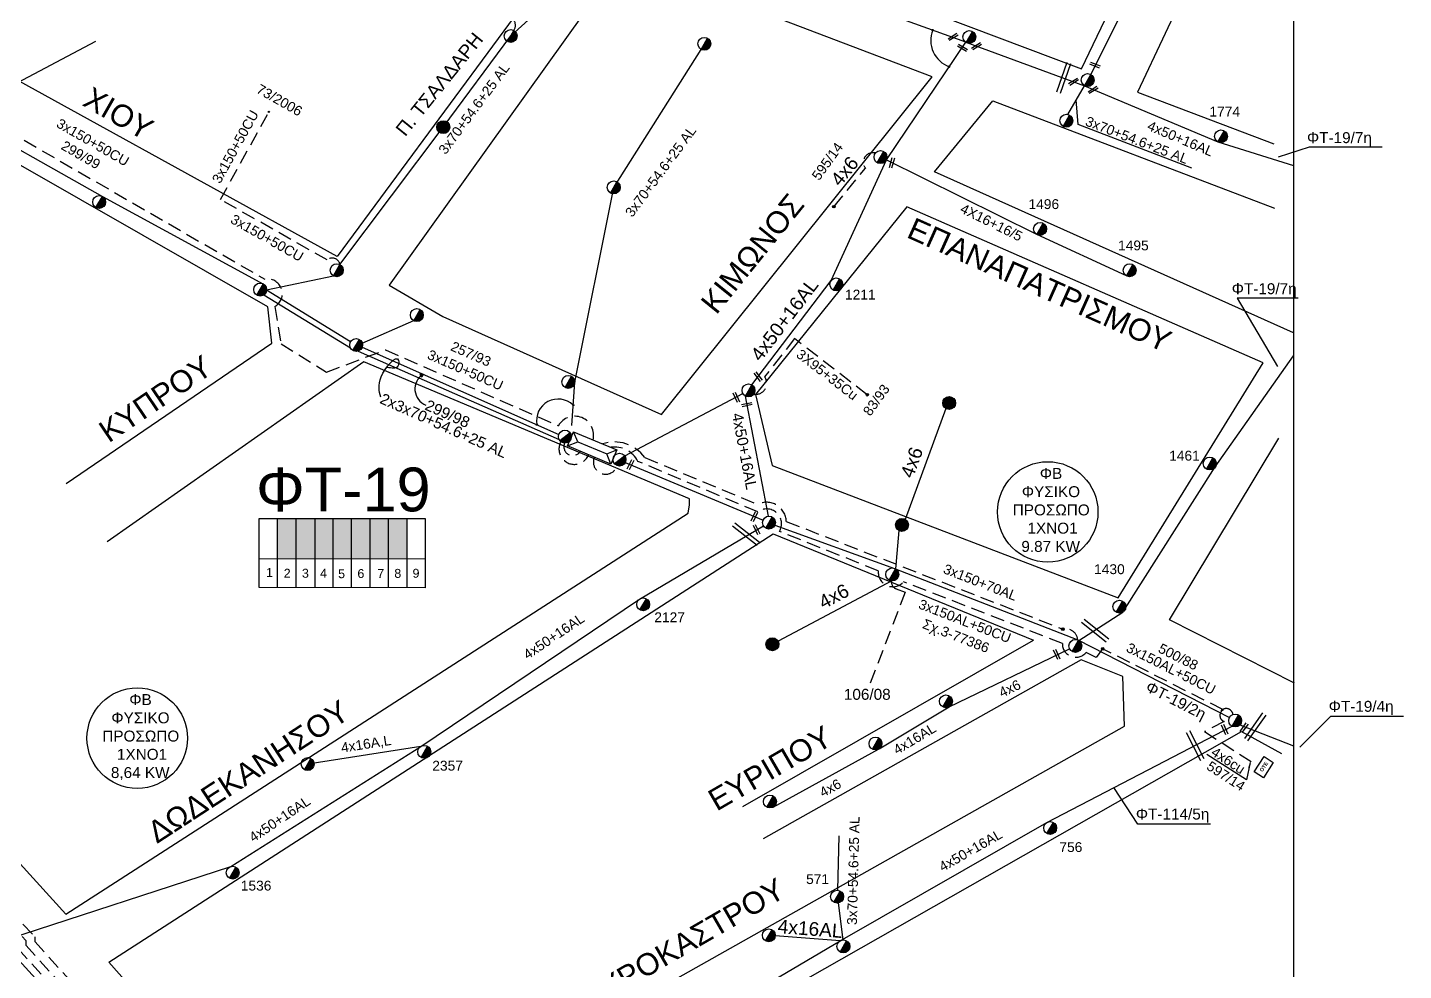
# Model space of a CAD drawing. Header units: millimetres. Extents: x 1421 to 7149, y 883 to 1925.
# Drawn here: x 6757.9 to 7009.2, y 985.3 to 1157.7 of the extents above; entities that cross this region are included whole.
import ezdxf
from ezdxf.enums import TextEntityAlignment as Align

# ---------------------------------------------------------------- set-up
doc = ezdxf.new("R2010")
doc.units = ezdxf.units.MM
doc.linetypes.add('DASHED', pattern=[19.05, 12.7, -6.35])
for name, color, linetype in [('3x48+35+16_5', 7, 'Continuous'), ('4X16+16_5', 7, 'Continuous'), ('4x6', 7, 'SYN_LINE'), ('Pillar', 7, 'Continuous'), ('Pillar OTE', 7, 'Continuous'), ('Άγνωστα', 7, 'Continuous'), ('Γυμνά εναέρια ΧΤ (3Φ)   4x16AL', 7, 'Continuous'), ('Γυμνά εναέρια ΧΤ (3Φ) 4x50AL', 7, 'Continuous'), ('Γυμνά εναέρια ΧΤ και ΦΟΠ (3Φ)   4x50+16AL', 7, 'Continuous'), ('Εναέρια παροχή ΧΤ 4x16', 7, 'SYN_LINE'), ('Εναέρια παροχή ΧΤ 4x25', 7, 'SYN_LINE'), ('Επιγραφές - Σχήματα', 7, 'Continuous'), ('Καλώδια ΧΤ   3x150+50CU', 7, 'DASHED'), ('Καλώδια ΧΤ   3x150+70AL', 7, 'DASHED'), ('Καλώδια ΧΤ   3x150AL+50CU', 7, 'DASHED'), ('Μηχανική τομή', 7, 'Continuous'), ('Στύλος Ξύλινος', 7, 'Continuous'), ('Στύλος Ξύλινος @ 1', 7, 'Continuous'), ('Στύλος ΦΜ', 7, 'Continuous'), ('Στύλος ΦΜ @ 1', 7, 'Continuous'), ('Συνδέσεις', 7, 'Continuous'), ('Συνεστραμμένα ΧΤ   3x70+54.6+25 AL', 7, 'SYN_LINE'), ('Τομή', 7, 'Continuous'), ('Υποσταθμός εναέριος 2 στύλων', 7, 'Continuous'), ('Υποσταθμός πόλεως', 7, 'Continuous'), ('Υπόβαθρο ΔΕΗ', 7, 'Continuous'), ('Υπόγεια καλώδια Παροχών ΧΤ   4x50AL', 7, 'DASHED'), ('Υπόγεια καλώδια Παροχών ΧΤ   4x6', 7, 'DASHED')]:
    doc.layers.add(name, color=color, linetype=linetype)
doc.styles.add('arial', font='ARIAL.TTF')
doc.styles.get("Standard").update_dxf_attribs({"font": 'ARIAL.TTF'})
doc.linetypes.add('SYN_LINE', pattern='A,0.5,-0.0001,["/\\/\\/\\/",Standard,S=0.1,R=0,X=0,Y=-0.05],-0.25', length=0.7501)
doc.dimstyles.new('ISO-25', dxfattribs={"dimtxt": 2.5, "dimasz": 2.5, "dimexe": 1.25, "dimexo": 0.625, "dimtad": 1, "dimtxsty": 'Standard', "dimcen": 2.5, "dimadec": 0, "dimazin": 0, "dimtfac": 1, "dimtmove": 0, "dimatfit": 3, "dimfxl": 1, "dimarcsym": 0})

# ---------------------------------------------------------------- blocks, each defined once
blk = doc.blocks.new('ΥΠΑΡΧΩΝ ΞΥΛΙΝΟΣ ΣΤΥΛΟΣ')
at = {"layer": 'Στύλος Ξύλινος'}
h = blk.add_hatch(color=256, dxfattribs=at)
h.paths.add_polyline_path([(-2.62, 0, 0.270008), (-1.29, -2.28), (1.3, 2.27, 0.576266)])
h.paths.add_polyline_path([(-1.29, -2.28, 0.574793), (2.62, 0, 0.268822), (1.3, 2.27)])
blk.add_line((-1.29, -2.28), (1.3, 2.27), dxfattribs=at)
blk.add_circle((0, 0), 2.62, dxfattribs=at)
at = {"layer": 'Στύλος Ξύλινος', "flags": 4}
for tag, p in [('ΑΡΙΘΜΟΣ', (-4.91, 8.6)), ('ΤΥΠΟΣ', (-4.85, 3.39))]:
    blk.add_attdef(tag, p, '', height=4, dxfattribs=at)
blk = doc.blocks.new('ΥΠΑΡΧΩΝ ΤΣΙΜΕΝΤΕΝΙΟΣ ΣΤΥΛΟΣ')
at = {"layer": 'Στύλος ΦΜ'}
blk.add_hatch(color=256, dxfattribs=at).paths.add_polyline_path([(-1.29, -2.28, 0.574793), (2.62, 0, 0.268822), (1.3, 2.27)])
blk.add_line((-1.29, -2.28), (1.3, 2.27), dxfattribs=at)
blk.add_circle((0, 0), 2.62, dxfattribs=at)
at = {"layer": 'Στύλος ΦΜ', "flags": 4}
for tag, p in [('ΑΡΙΘΜΟΣ', (-4.68, 8.05)), ('ΤΥΠΟΣ', (-4.91, 3.03))]:
    blk.add_attdef(tag, p, '', height=4, dxfattribs=at)
blk = doc.blocks.new('ΥΠΟΣΤΑΘΜΟΣ ΕΝΑΕΡΙΟΣ ΕΠΙ 2 ΣΤΥΛΩΝ')
at = {"layer": 'Υποσταθμός εναέριος 2 στύλων', "linetype": 'Continuous'}
for points in [[(-11.97, -2.11, 0.574793), (-8.45, -0.07, 0.268822), (-9.64, 1.98)], [(9.68, -2.15, 0.574793), (13.19, -0.1, 0.268822), (12.01, 1.95)]]:
    blk.add_hatch(color=256, dxfattribs=at).paths.add_polyline_path(points)
for p, q in [((-11.97, -2.11), (-9.64, 1.98)), ((9.68, -2.15), (12.01, 1.95))]:
    blk.add_line(p, q, dxfattribs=at)
for centre in [(-10.81, -0.07), (10.84, -0.1)]:
    blk.add_circle(centre, 2.36, dxfattribs=at)
at = {"layer": 'Υποσταθμός πόλεως', "linetype": 'Continuous', "ltscale": 40}
blk.add_lwpolyline([(-8.57, 2.82), (8.57, 2.82), (8.57, -2.82), (-8.57, -2.82)], close=True, dxfattribs=at)
for points in [[(-5.75, 0), (-8.57, 2.82)], [(-8.57, -2.82), (-5.75, 0)], [(-5.75, 0), (5.75, 0)], [(5.75, 0), (8.57, 2.82)], [(8.57, -2.82), (5.75, 0)]]:
    blk.add_lwpolyline(points, dxfattribs=at)
at = {"layer": 'Υποσταθμός εναέριος 2 στύλων', "ltscale": 40, "flags": 1}
for tag, p in [('ΜΕΤΑΣΧΗΜΑΤΙΣΜΟΣ', (14.09, 2.51)), ('ΙΣΧΥΣ', (14.07, -0.28)), ('ΑΡΙΘΜΟΣ', (14.19, -3))]:
    blk.add_attdef(tag, p, '', height=1.8, dxfattribs=at)
blk = doc.blocks.new('_ΣΥΝΔΕΣΗ')
at = {"layer": 'Συνδέσεις', "linetype": 'SYN_LINE', "ltscale": 40}
blk.add_hatch(color=256, dxfattribs=at).paths.add_polyline_path([(0.5, -0.01, 1), (-0.5, -0.01, 1)])
at = {"layer": 'Συνδέσεις'}
blk.add_circle((0, -0.01), 0.5, dxfattribs=at)
blk = doc.blocks.new('ΜΗΧΑΝΙΚΗ ΤΟΜΗ')
at = {"layer": 'Μηχανική τομή', "ltscale": 40}
for p, q in [((-3.7, 1.2), (3.9, 1.2)), ((3.9, -0.4), (-3.7, -0.4))]:
    blk.add_line(p, q, dxfattribs=at)
blk = doc.blocks.new('ΤΟΜΗ')
at = {"layer": 'Τομή', "ltscale": 40}
for p, q in [((10.9, 0.2), (-12.1, 0.2)), ((10.9, -2.6), (-12.1, -2.6))]:
    blk.add_line(p, q, dxfattribs=at)
blk = doc.blocks.new('PILLAR ΟΤΕ')
at = {"layer": 'Pillar OTE', "ltscale": 40}
blk.add_lwpolyline([(-3.31, 2.02), (3.39, 2.02), (3.39, -1.99), (-3.31, -1.99)], close=True, dxfattribs=at)
at = {"layer": 'Pillar OTE', "insert": (-1.81, 0.71), "char_height": 1.3575, "width": 109.961, "attachment_point": 1}
blk.add_mtext('{\\fArial|b1|i0|c161|p34;OTE}', dxfattribs=at)

msp = doc.modelspace()

# ---------------------------------------------------------------- hatches: boundary and pattern name
at = {"layer": 'Pillar', "linetype": 'DASHED', "lineweight": -3, "ltscale": 0.2}
h = msp.add_hatch(color=62, dxfattribs=at)
h.dxf.hatch_style = 1
h.paths.add_polyline_path([(6803.52, 1060.6), (6806.91, 1060.6), (6806.92, 1067.98), (6803.52, 1067.98)])
h = msp.add_hatch(color=151, dxfattribs=at)
h.dxf.hatch_style = 1
h.paths.add_polyline_path([(6807, 1060.61), (6810.38, 1060.6), (6810.38, 1067.98), (6807, 1067.98)])
h = msp.add_hatch(color=6, dxfattribs=at)
h.dxf.hatch_style = 1
h.paths.add_polyline_path([(6810.4, 1060.53), (6813.7, 1060.52), (6813.7, 1067.89), (6810.4, 1067.89)])
h = msp.add_hatch(color=1, dxfattribs=at)
h.dxf.hatch_style = 1
h.paths.add_polyline_path([(6817.09, 1067.96), (6813.7, 1067.96), (6813.7, 1060.59), (6817.09, 1060.58)])
h = msp.add_hatch(color=27, dxfattribs=at)
h.dxf.hatch_style = 1
h.paths.add_polyline_path([(6820.6, 1067.92), (6817.16, 1067.92), (6817.16, 1060.55), (6820.6, 1060.55)])
h = msp.add_hatch(color=30, dxfattribs=at)
h.dxf.hatch_style = 1
h.paths.add_polyline_path([(6823.88, 1067.95), (6820.49, 1067.95), (6820.49, 1060.58), (6823.88, 1060.57)])
at = {"layer": 'Pillar', "lineweight": -3, "ltscale": 0.1}
msp.add_hatch(color=133, dxfattribs=at).paths.add_polyline_path([(6827.21, 1067.97), (6823.82, 1067.97), (6823.82, 1060.6), (6827.21, 1060.59)])
at = {"layer": 'Pillar OTE', "ltscale": 40}
h = msp.add_hatch(color=256, dxfattribs=at)
h.dxf.hatch_style = 1
h.paths.add_polyline_path([(6976.01, 1033.17), (6975.98, 1032.75), (6976.32, 1033)])
at = {"layer": 'Άγνωστα', "lineweight": -3, "ltscale": 0.1}
h = msp.add_hatch(color=256, dxfattribs=at)
h.paths.add_polyline_path([(6830.14, 1094.34, 0.043531), (6829.69, 1094), (6829.91, 1093.76)])
h.paths.add_polyline_path([(6830.14, 1094.34), (6829.52, 1094.27), (6829.69, 1094, -0.043531)])

# ---------------------------------------------------------------- linework, layer by layer
at = {"lineweight": -3, "ltscale": 0.1}
msp.add_lwpolyline([(5038.25, 1899.55), (6989.1, 1899.55), (6989.1, 911.99), (5038.25, 911.99)], close=True, dxfattribs=at)
at = {"layer": '3x48+35+16_5', "color": 85, "lineweight": -3, "ltscale": 0.2}
msp.add_lwpolyline([(6754.53, 989.21), (6779.04, 962.13)], dxfattribs=at)
at = {"layer": '4X16+16_5', "color": 27, "lineweight": -3, "ltscale": 0.1}
msp.add_lwpolyline([(6958.61, 1112.31), (6942.25, 1119.86), (6914.74, 1133.48)], dxfattribs=at)
at = {"layer": '4x6', "color": 62, "linetype": 'Continuous', "lineweight": -3, "ltscale": 0.2}
msp.add_line((6926.25, 1033.54), (6948.22, 1044.16), dxfattribs=at)
at = {"layer": '4x6', "color": 62, "lineweight": -3, "ltscale": 20}
for points in [[(6925.64, 1088.04), (6918.2, 1067.8)], [(6915.74, 1056.55), (6894.98, 1045.52)], [(6894.06, 1015.2), (6913.35, 1025.8)]]:
    msp.add_lwpolyline(points, dxfattribs=at)
at = {"layer": '4x6', "color": 62, "lineweight": -3, "ltscale": 8}
msp.add_lwpolyline([(6917.03, 1065.76), (6916.42, 1058.75)], dxfattribs=at)
at = {"layer": 'Pillar', "lineweight": -3, "ltscale": 40}
for points in [[(6800.19, 1055.34), (6800.19, 1067.98), (6830.53, 1067.97), (6830.53, 1055.31), (6800.19, 1055.34)], [(6803.52, 1055.33), (6803.52, 1067.98)], [(6806.96, 1055.33), (6806.96, 1067.98)], [(6810.4, 1055.33), (6810.4, 1067.98)], [(6813.7, 1055.32), (6813.7, 1067.98)], [(6817.08, 1055.32), (6817.09, 1067.98)], [(6820.48, 1055.32), (6820.48, 1067.97)], [(6823.82, 1055.31), (6823.82, 1067.97)], [(6827.21, 1055.31), (6827.21, 1067.97)], [(6800.19, 1060.62), (6830.53, 1060.59)]]:
    msp.add_lwpolyline(points, dxfattribs=at)
at = {"layer": 'Pillar OTE', "ltscale": 40}
msp.add_lwpolyline([(6976.32, 1033), (6975.98, 1032.75), (6976.01, 1033.17), (6976.32, 1033)], dxfattribs=at)
at = {"layer": 'Άγνωστα', "lineweight": -3, "ltscale": 0.1}
for p, q in [((6949.8, 1139.96), (6949.44, 1144.46)), ((6970.55, 1131.95), (6949.8, 1139.96)), ((6992.01, 1135.8), (6986.33, 1134)), ((7005.34, 1135.8), (6992.01, 1135.8)), ((6989.99, 1108.22), (6978.84, 1108.22)), ((6978.84, 1108.22), (6986.17, 1095.72)), ((6995.88, 1031.79), (6990.25, 1026.15)), ((7009.21, 1031.79), (6995.88, 1031.79)), ((6960.66, 1012.1), (6956.31, 1018.78)), ((6973.99, 1012.1), (6960.66, 1012.1))]:
    msp.add_line(p, q, dxfattribs=at)
at = {"layer": 'Άγνωστα', "color": 30, "linetype": 'Continuous', "lineweight": -3, "ltscale": 0.2}
msp.add_lwpolyline([(6949.92, 1045.66), (6957.96, 1050.86), (6974.83, 1077.37), (6989.1, 1097.68)], dxfattribs=at)
at = {"layer": 'Άγνωστα', "lineweight": -3, "ltscale": 0.1}
for points in [[(6830.14, 1094.34), (6829.52, 1094.27), (6829.69, 1094)], [(6830.14, 1094.34), (6829.91, 1093.76), (6829.69, 1094)]]:
    msp.add_lwpolyline(points, dxfattribs=at)
at = {"layer": 'Άγνωστα', "linetype": 'Continuous', "ltscale": 0.2}
msp.add_lwpolyline([(6980.54, 1020.21), (6973.3, 1024.82)], dxfattribs=at)
at = {"layer": 'Άγνωστα', "lineweight": -3, "ltscale": 0.1}
for centre in [(6944.23, 1069.15), (6777.93, 1027.81)]:
    msp.add_circle(centre, 9.18, dxfattribs=at)
msp.add_arc((6831.86, 1091.63), 3.22, 122.4136, 247.9568, dxfattribs=at)
msp.add_spline([(6822.4, 1090.15), (6822.47, 1093.82), (6825.65, 1096.85), (6825.55, 1095.81), (6823.54, 1095.57)], degree=3, dxfattribs=at)
at = {"layer": 'Γυμνά εναέρια ΧΤ (3Φ)   4x16AL', "color": 62, "lineweight": -3, "ltscale": 0.2}
msp.add_line((6913.42, 1025.84), (6926.25, 1033.54), dxfattribs=at)
at = {"layer": 'Γυμνά εναέρια ΧΤ (3Φ)   4x16AL', "color": 151, "lineweight": -3, "ltscale": 0.2}
msp.add_lwpolyline([(6906.31, 990.76), (6894.47, 991.69)], dxfattribs=at)
at = {"layer": 'Γυμνά εναέρια ΧΤ (3Φ) 4x50AL', "color": 133, "lineweight": -3, "ltscale": 0.2}
msp.add_lwpolyline([(6718.29, 1157.53), (6743.72, 1142.5), (6771.56, 1126.81), (6800.96, 1110.81)], dxfattribs=at)
at = {"layer": 'Γυμνά εναέρια ΧΤ και ΦΟΠ (3Φ)   4x50+16AL', "color": 27, "lineweight": -3, "ltscale": 0.2}
for points in [[(6929.25, 1154.99), (6906.75, 1163.2), (6888.58, 1171.65)], [(6890.17, 1092.38), (6904.67, 1111.45), (6914.76, 1133.51), (6929.25, 1154.99)], [(6929.25, 1154.99), (6950.94, 1147.05)], [(6866.96, 1079.43), (6888.54, 1090.8)], [(6893.2, 1068.38), (6889, 1090.33)]]:
    msp.add_lwpolyline(points, dxfattribs=at)
at = {"layer": 'Γυμνά εναέρια ΧΤ και ΦΟΠ (3Φ)   4x50+16AL', "color": 30, "lineweight": -3, "ltscale": 0.2}
msp.add_lwpolyline([(6950.94, 1147.05), (6975.29, 1136.77), (6989.1, 1132.47)], dxfattribs=at)
at = {"layer": 'Γυμνά εναέρια ΧΤ και ΦΟΠ (3Φ)   4x50+16AL', "color": 62, "lineweight": -3, "ltscale": 0.2}
for points in [[(6867.07, 1078.18), (6892.23, 1067.66)], [(6894.41, 1066.76), (6916.23, 1058.83), (6949.71, 1045.77), (6977.42, 1031.57)]]:
    msp.add_lwpolyline(points, dxfattribs=at)
at = {"layer": 'Γυμνά εναέρια ΧΤ και ΦΟΠ (3Φ)   4x50+16AL', "color": 6, "lineweight": -3, "ltscale": 0.2}
msp.add_lwpolyline([(6754.31, 991.09), (6795, 1004.34), (6829.72, 1026.31), (6869.67, 1053.24), (6892.31, 1066.61)], dxfattribs=at)
at = {"layer": 'Γυμνά εναέρια ΧΤ και ΦΟΠ (3Φ)   4x50+16AL', "color": 151, "lineweight": -3, "ltscale": 0.2}
msp.add_lwpolyline([(6763.76, 909.05), (6780.07, 918.73), (6805.79, 931.88), (6859.68, 963.77), (6889.06, 980.57), (6906.31, 990.76), (6944.08, 1012.42), (6977.89, 1030.01)], dxfattribs=at)
at = {"layer": 'Γυμνά εναέρια ΧΤ και ΦΟΠ (3Φ)   4x50+16AL', "color": 6, "lineweight": -3, "ltscale": 0.1}
msp.add_lwpolyline([(6979.34, 1030.25), (6989.1, 1026.41)], dxfattribs=at)
at = {"layer": 'Γυμνά εναέρια ΧΤ και ΦΟΠ (3Φ)   4x50+16AL', "color": 62, "linetype": 'DASHED', "lineweight": -3, "ltscale": 0.2}
msp.add_arc((6863.47, 1078.27), 2.23, 156.1641, 342.855, dxfattribs=at)
at = {"layer": 'Εναέρια παροχή ΧΤ 4x16', "color": 6, "linetype": 'Continuous', "lineweight": -3, "ltscale": 0.2}
msp.add_lwpolyline([(6829.71, 1026.3), (6809.06, 1023.07)], dxfattribs=at)
at = {"layer": 'Εναέρια παροχή ΧΤ 4x25', "color": 133, "lineweight": -3, "ltscale": 10}
msp.add_lwpolyline([(6743.72, 1142.5), (6753.94, 1146.46), (6770.35, 1155.21)], dxfattribs=at)
at = {"layer": 'Καλώδια ΧΤ   3x150+50CU', "color": 1, "lineweight": -3, "ltscale": 0.2}
for points in [[(6829.11, 1169.21), (6844.96, 1159.68, -0.689822), (6846.72, 1157.16)], [(6814.95, 1114.35, 0.591996), (6812.63, 1115.2), (6793.12, 1126.25), (6801.96, 1142.26)]]:
    msp.add_lwpolyline(points, format="xyb", dxfattribs=at)
at = {"layer": 'Καλώδια ΧΤ   3x150+50CU', "color": 151, "lineweight": -3, "ltscale": 0.2}
msp.add_lwpolyline([(6719.13, 1158.36, -0.555568), (6720.96, 1158.04), (6801.22, 1111.69, -0.847058), (6803.04, 1106.67), (6804.2, 1099.89), (6812.52, 1094.72), (6823.25, 1098.77), (6854.85, 1084.9, -0.874954), (6861.18, 1082.33)], format="xyb", dxfattribs=at)
at = {"layer": 'Καλώδια ΧΤ   3x150+50CU', "color": 62, "lineweight": -3, "ltscale": 0.2}
msp.add_lwpolyline([(6915.74, 1056.55, 0.401902), (6916.57, 1055.1), (6916.57, 1055.1), (6918.19, 1054.49), (6911.53, 1037.11)], format="xyb", dxfattribs=at)
at = {"layer": 'Καλώδια ΧΤ   3x150+70AL', "color": 30, "lineweight": -3, "ltscale": 0.2}
msp.add_lwpolyline([(6862.91, 1081.6, -0.324254), (6870.63, 1079.12), (6891.28, 1070.55, -0.547164), (6896.47, 1067.42), (6946.99, 1047.74, -0.45935), (6949.71, 1045.77)], format="xyb", dxfattribs=at)
at = {"layer": 'Καλώδια ΧΤ   3x150AL+50CU', "color": 6, "lineweight": -3, "ltscale": 0.2}
msp.add_lwpolyline([(6978.06, 1032.14, 0.546542), (6976.22, 1033.05), (6976.22, 1033.05), (6954.26, 1044.13), (6953.1, 1042.58), (6951.25, 1043.47, -0.713722), (6946.91, 1045.13), (6917.89, 1056.39, -0.731585), (6913.29, 1058.39), (6895.23, 1065.59, 0.818641), (6891.27, 1069.16), (6869.39, 1078.39, 0.319437), (6864.4, 1080.97)], format="xyb", dxfattribs=at)
at = {"layer": 'Καλώδια ΧΤ   3x150AL+50CU', "color": 173, "lineweight": -3, "ltscale": 0.2}
msp.add_lwpolyline([(6744.74, 993.59), (6751.88, 999.43), (6759.2, 991.5), (6759.23, 990.62), (6783.09, 964.25), (6783.51, 962.12), (6802.26, 939.82), (6796.41, 935.89), (6800.78, 931.04), (6805.28, 933.86, -0.470853), (6806.37, 932.9)], format="xyb", dxfattribs=at)
at = {"layer": 'Καλώδια ΧΤ   3x150AL+50CU', "color": 151, "lineweight": -3, "ltscale": 0.2}
msp.add_lwpolyline([(6745.78, 992.31), (6751.72, 997.17), (6757.57, 990.83), (6757.6, 989.96), (6781.56, 963.49), (6781.98, 961.39), (6799.82, 940.16), (6793.91, 936.2), (6800.84, 928.51)], dxfattribs=at)
at = {"layer": 'Καλώδια ΧΤ   3x150AL+50CU', "color": 85, "lineweight": -3, "ltscale": 0.2}
msp.add_lwpolyline([(6746.73, 991.14), (6751.58, 995.1), (6756.08, 990.22), (6756.11, 989.36), (6778.5, 964.64, -0.43071), (6779.66, 962.42)], format="xyb", dxfattribs=at)
at = {"layer": 'Συνεστραμμένα ΧΤ   3x70+54.6+25 AL', "color": 1, "lineweight": -3, "ltscale": 20}
for points in [[(6814.95, 1114.35), (6833.82, 1139.48), (6846.14, 1156.14), (6869.63, 1177.5), (6889.18, 1202.53)], [(6857.31, 1084.97), (6857.83, 1092.84), (6864.96, 1128.46), (6880.93, 1153.68)], [(6801.55, 1109.73), (6816.9, 1100.29)], [(6819.02, 1099.28), (6854.95, 1083.33)]]:
    msp.add_lwpolyline(points, dxfattribs=at)
at = {"layer": 'Συνεστραμμένα ΧΤ   3x70+54.6+25 AL', "color": 30, "lineweight": -3, "ltscale": 20}
msp.add_lwpolyline([(6952.1, 1149.1), (6961.69, 1168.21), (6974.28, 1191.86), (6976.79, 1197.11)], dxfattribs=at)
at = {"layer": 'Συνεστραμμένα ΧΤ   3x70+54.6+25 AL', "color": 30, "lineweight": -3, "ltscale": 8}
msp.add_lwpolyline([(6947.9, 1141.8), (6950.94, 1147.05)], dxfattribs=at)
at = {"layer": 'Συνεστραμμένα ΧΤ   3x70+54.6+25 AL', "color": 1, "lineweight": -3, "ltscale": 15}
msp.add_lwpolyline([(6801.55, 1109.73), (6813.79, 1112.3)], dxfattribs=at)
at = {"layer": 'Συνεστραμμένα ΧΤ   3x70+54.6+25 AL', "color": 133, "lineweight": -3, "ltscale": 20}
for points in [[(6801.03, 1108.81), (6816.85, 1099.15)], [(6818.26, 1098.55), (6854.99, 1082.42)]]:
    msp.add_lwpolyline(points, dxfattribs=at)
at = {"layer": 'Συνεστραμμένα ΧΤ   3x70+54.6+25 AL', "color": 1, "lineweight": -3, "ltscale": 12}
msp.add_lwpolyline([(6819.03, 1100.02), (6828.42, 1104.11)], dxfattribs=at)
at = {"layer": 'Συνεστραμμένα ΧΤ   3x70+54.6+25 AL', "color": 151, "lineweight": -3, "ltscale": 20}
for points in [[(6905.88, 1000.02), (6906.13, 1009.98)], [(6906.84, 990.93), (6906.03, 997.71)]]:
    msp.add_lwpolyline(points, dxfattribs=at)
at = {"layer": 'Συνεστραμμένα ΧΤ   3x70+54.6+25 AL', "color": 133, "linetype": 'DASHED', "lineweight": -3, "ltscale": 0.2}
msp.add_arc((6857.78, 1080.66), 2.82, 151.244, 338.1021, dxfattribs=at)
at = {"layer": 'Συνεστραμμένα ΧΤ   3x70+54.6+25 AL', "color": 1, "linetype": 'DASHED', "lineweight": -3, "ltscale": 0.2}
msp.add_arc((6857.48, 1081.09), 1.63, 156.0975, 328.8885, dxfattribs=at)
at = {"layer": 'Υπόβαθρο ΔΕΗ', "lineweight": -3, "ltscale": 0.2}
for points in [[(6877.62, 1184.21), (6888.76, 1173.43), (6950.41, 1150.11), (6971.11, 1193.4), (6906.05, 1223.48), (6877.62, 1184.21)], [(6990.12, 1184.84), (6980.83, 1188.83), (6960.63, 1145.84), (6985.51, 1136.42)], [(6823.93, 1110.61), (6833.74, 1104.88), (6873.66, 1086.99), (6923.15, 1148.67), (6882.87, 1164.05), (6870.47, 1175.63), (6823.93, 1110.61)], [(6989.1, 1101.89), (6923.54, 1131.33), (6934.2, 1144.29), (6985.64, 1124.67)], [(6957.11, 1053.43), (6983.56, 1096.41), (6918.49, 1124.91), (6890.86, 1090.62), (6893.92, 1077.64), (6957.11, 1053.43)], [(6714.06, 1103.09), (6679.19, 1082.15), (6698.02, 1069.27), (6764.87, 995.62), (6878.53, 1068.92), (6878.78, 1070.46), (6878.78, 1071.56), (6819.34, 1096.58), (6772.41, 1063.69)], [(6989.32, 1037.86), (6966.45, 1049.44), (6986.42, 1082.64)], [(6772.76, 986.87), (6894.07, 1065.16), (6941.61, 1045.72)], [(6888.52, 1015.35), (6941.61, 1045.72)], [(6772.76, 986.87), (6809, 945.85), (6958.27, 1029.99), (6957.93, 1039.05), (6950.34, 1042.15), (6892.28, 1009.4)], [(6843.22, 906.03), (6817.24, 936.6), (6979.62, 1029.02), (6986.9, 1024.98)]]:
    msp.add_lwpolyline(points, dxfattribs=at)
for points in [[(6814.45, 1115.83), (6741.5, 1156.03, -0.227758), (6737.59, 1161.49, -0.304916), (6740.07, 1167.04), (6828.84, 1214.94), (6863.48, 1182.3), (6814.45, 1115.83)], [(6764.97, 1074.33), (6802.54, 1099.97), (6801.76, 1106.63), (6722.47, 1152.05, 0.121633), (6718.2, 1153.27, 0.112876), (6710.89, 1151.87), (6639.91, 1116.13), (6640.66, 1108.97), (6672.72, 1086.74), (6705.48, 1106.18)]]:
    msp.add_lwpolyline(points, format="xyb", dxfattribs=at)
at = {"layer": 'Υπόβαθρο ΔΕΗ', "lineweight": -3}
for centre, radius, start, end in [((6927.94, 1155.31), 5.08, 158.3033, 250.3981), ((6854.8, 1085.83), 3.95, 45.9097, 190.2837)]:
    msp.add_arc(centre, radius, start, end, dxfattribs=at)
at = {"layer": 'Υπόγεια καλώδια Παροχών ΧΤ   4x6', "color": 27, "lineweight": -3, "ltscale": 0.2}
for points in [[(6905.17, 1124.94), (6910.94, 1131.98, -0.732506), (6912.76, 1134.73)], [(6911.28, 1090.57), (6898, 1100.83), (6892.51, 1093.85, -0.671432), (6890.53, 1090.66)]]:
    msp.add_lwpolyline(points, format="xyb", dxfattribs=at)
at = {"layer": 'Υπόγεια καλώδια Παροχών ΧΤ   4x6', "color": 6, "lineweight": -3, "ltscale": 0.2}
msp.add_lwpolyline([(6975.98, 1032.75, 0.519894), (6976.43, 1030.86), (6972.87, 1029.01), (6982.61, 1022.75)], format="xyb", dxfattribs=at)

# ---------------------------------------------------------------- block references
at = {"layer": 'Pillar OTE', "xscale": 0.4999999999999999, "yscale": 0.4999999999999999, "zscale": 0.4999999999999999, "rotation": 57.00000000000001}
msp.add_blockref('PILLAR ΟΤΕ', (6983.68, 1022.51), dxfattribs=at)
at = {"layer": 'Μηχανική τομή', "lineweight": -3}
for p, xscale, yscale, zscale, rotation in [((6926.92, 1156.07), 0.2500000000008993, 0.2500000000008993, 0.2500000000008993, 211.8515272622577), ((6928.72, 1154.05), 0.2500000000011156, 0.2500000000011156, 0.2500000000011156, 150.0484212930413), ((6931.21, 1154.35), 0.2500000000008993, 0.2500000000008993, 0.2500000000008993, 211.8515272622577), ((6952.94, 1150.9), 0.2500000000007094, 0.2500000000007094, 0.2500000000007094, 158.5066650856493), ((6948.92, 1147.88), 0.2500000000008993, 0.2500000000008993, 0.2500000000008993, 211.8515272622577), ((6952.49, 1146.37), 0.2500000000008993, 0.2500000000008993, 0.2500000000008993, 211.8515272622577), ((6915.68, 1133.01), 0.2500000000008993, 0.2500000000008993, 0.2500000000008993, 254.2204246396282), ((6891.26, 1093.82), 0.2500000000008993, 0.2500000000008993, 0.2500000000008993, 307.6484852418029), ((6887.23, 1090.07), 0.2500000000008993, 0.2500000000008993, 0.2500000000008993, 294.3352346566232), ((6889.29, 1088.88), 0.2500000000008993, 0.2500000000008993, 0.2500000000008993, 191.7434416403257), ((6867.95, 1077.88), 0.2500000000008993, 0.2500000000008993, 0.2500000000008993, 242.8737642135704), ((6890.57, 1068.37), 0.2500000000008993, 0.2500000000008993, 0.2500000000008993, 244.4869835352673), ((6890.96, 1065.87), 0.2500000000008993, 0.2500000000008993, 0.2500000000008993, 296.3688862865656), ((6945.97, 1043.13), 0.2500000000006723, 0.2500000000006723, 0.2500000000006723, 113.1924980472887), ((6980.15, 1029.62), 0.2500000000008466, 0.2500000000008466, 0.2500000000008466, 53.32523802824105), ((6976.65, 1029.41), 0.2500000000006723, 0.2500000000006723, 0.2500000000006723, 113.1924980472887)]:
    msp.add_blockref('ΜΗΧΑΝΙΚΗ ΤΟΜΗ', p, dxfattribs=dict(at, xscale=xscale, yscale=yscale, zscale=zscale, rotation=rotation))
at = {"layer": 'Στύλος Ξύλινος @ 1', "lineweight": -3, "ltscale": 40, "xscale": 0.4499999999998181, "yscale": 0.4499999999998181, "zscale": 0.4499999999998181}
for p in [(6833.82, 1139.48), (6926.22, 1089.06), (6917.61, 1066.78), (6893.94, 1044.97)]:
    msp.add_blockref('ΥΠΑΡΧΩΝ ΞΥΛΙΝΟΣ ΣΤΥΛΟΣ', p, dxfattribs=at)
at = {"layer": 'Στύλος ΦΜ @ 1', "lineweight": -3, "ltscale": 40}
ref = msp.add_blockref('ΥΠΑΡΧΩΝ ΤΣΙΜΕΝΤΕΝΙΟΣ ΣΤΥΛΟΣ', (6929.91, 1155.96), dxfattribs=dict(at, xscale=0.4499999999998181, yscale=0.4499999999998181, zscale=0.4499999999998181))
ref.add_attrib('ΑΡΙΘΜΟΣ', '125', (6927.8, 1159.59), dxfattribs={"layer": 'Στύλος ΦΜ', "height": 1.8, "flags": 4})
at = {"layer": 'Στύλος ΦΜ @ 1', "lineweight": -3, "ltscale": 40, "xscale": 0.4499999999998181, "yscale": 0.4499999999998181, "zscale": 0.4499999999998181}
for p in [(6846.14, 1156.14), (6881.51, 1154.71), (6951.52, 1148.08), (6947.63, 1140.65), (6913.68, 1134), (6864.96, 1128.46), (6770.97, 1125.79), (6814.37, 1113.33), (6800.38, 1109.79), (6829, 1105.13), (6817.91, 1099.67), (6856.66, 1092.92), (6889.58, 1091.36), (6893.32, 1067.21), (6915.83, 1057.73), (6949.28, 1044.67), (6925.64, 1034.55), (6978.47, 1031.03), (6912.78, 1026.83), (6809.06, 1023.07), (6893.49, 1016.23), (6893.29, 991.78), (6906.91, 989.75)]:
    msp.add_blockref('ΥΠΑΡΧΩΝ ΤΣΙΜΕΝΤΕΝΙΟΣ ΣΤΥΛΟΣ', p, dxfattribs=at)
at = {"layer": 'Στύλος ΦΜ @ 1', "lineweight": -3, "ltscale": 40}
ref = msp.add_blockref('ΥΠΑΡΧΩΝ ΤΣΙΜΕΝΤΕΝΙΟΣ ΣΤΥΛΟΣ', (6975.87, 1137.79), dxfattribs=dict(at, xscale=0.4499999999998181, yscale=0.4499999999998181, zscale=0.4499999999998181))
ref.add_attrib('ΑΡΙΘΜΟΣ', '1774', (6973.77, 1141.42), dxfattribs={"layer": 'Στύλος ΦΜ', "height": 1.8, "flags": 4})
ref = msp.add_blockref('ΥΠΑΡΧΩΝ ΤΣΙΜΕΝΤΕΝΙΟΣ ΣΤΥΛΟΣ', (6942.83, 1120.88), dxfattribs=dict(at, xscale=0.4499999999998181, yscale=0.4499999999998181, zscale=0.4499999999998181))
ref.add_attrib('ΑΡΙΘΜΟΣ', '1496', (6940.72, 1124.51), dxfattribs={"layer": 'Στύλος ΦΜ', "height": 1.8, "flags": 4})
ref = msp.add_blockref('ΥΠΑΡΧΩΝ ΤΣΙΜΕΝΤΕΝΙΟΣ ΣΤΥΛΟΣ', (6959.19, 1113.33), dxfattribs=dict(at, xscale=0.4499999999998181, yscale=0.4499999999998181, zscale=0.4499999999998181))
ref.add_attrib('ΑΡΙΘΜΟΣ', '1495', (6957.08, 1116.96), dxfattribs={"layer": 'Στύλος ΦΜ', "height": 1.8, "flags": 4})
ref = msp.add_blockref('ΥΠΑΡΧΩΝ ΤΣΙΜΕΝΤΕΝΙΟΣ ΣΤΥΛΟΣ', (6905.61, 1110.73), dxfattribs=dict(at, xscale=0.4499999999998181, yscale=0.4499999999998181, zscale=0.4499999999998181))
ref.add_attrib('ΑΡΙΘΜΟΣ', '1211', (6907.2, 1107.97), dxfattribs={"layer": 'Στύλος ΦΜ', "height": 1.8, "flags": 4})
ref = msp.add_blockref('ΥΠΑΡΧΩΝ ΤΣΙΜΕΝΤΕΝΙΟΣ ΣΤΥΛΟΣ', (6973.83, 1078), dxfattribs=dict(at, xscale=0.4499999999998181, yscale=0.4499999999998181, zscale=0.4499999999998181))
ref.add_attrib('ΑΡΙΘΜΟΣ', '1461', (6966.41, 1078.54), dxfattribs={"layer": 'Στύλος ΦΜ', "height": 1.8, "flags": 4})
ref = msp.add_blockref('ΥΠΑΡΧΩΝ ΤΣΙΜΕΝΤΕΝΙΟΣ ΣΤΥΛΟΣ', (6957.32, 1051.85), dxfattribs=dict(at, xscale=0.4499999999998181, yscale=0.4499999999998181, zscale=0.4499999999998181))
ref.add_attrib('ΑΡΙΘΜΟΣ', '1430', (6952.7, 1057.79), dxfattribs={"layer": 'Στύλος ΦΜ', "height": 1.8, "flags": 4})
ref = msp.add_blockref('ΥΠΑΡΧΩΝ ΤΣΙΜΕΝΤΕΝΙΟΣ ΣΤΥΛΟΣ', (6870.33, 1052.26), dxfattribs=dict(at, xscale=0.4499999999998181, yscale=0.4499999999998181, zscale=0.4499999999998181))
ref.add_attrib('ΑΡΙΘΜΟΣ', '2127', (6872.37, 1049), dxfattribs={"layer": 'Στύλος ΦΜ', "height": 1.8, "flags": 4})
ref = msp.add_blockref('ΥΠΑΡΧΩΝ ΤΣΙΜΕΝΤΕΝΙΟΣ ΣΤΥΛΟΣ', (6830.35, 1025.31), dxfattribs=dict(at, xscale=0.4499999999998181, yscale=0.4499999999998181, zscale=0.4499999999998181))
ref.add_attrib('ΑΡΙΘΜΟΣ', '2357', (6831.82, 1021.88), dxfattribs={"layer": 'Στύλος ΦΜ', "height": 1.8, "flags": 4})
ref = msp.add_blockref('ΥΠΑΡΧΩΝ ΤΣΙΜΕΝΤΕΝΙΟΣ ΣΤΥΛΟΣ', (6944.67, 1011.4), dxfattribs=dict(at, xscale=0.4499999999998181, yscale=0.4499999999998181, zscale=0.4499999999998181))
ref.add_attrib('ΑΡΙΘΜΟΣ', '756', (6946.36, 1007), dxfattribs={"layer": 'Στύλος ΦΜ', "height": 1.8, "flags": 4})
ref = msp.add_blockref('ΥΠΑΡΧΩΝ ΤΣΙΜΕΝΤΕΝΙΟΣ ΣΤΥΛΟΣ', (6795.36, 1003.22), dxfattribs=dict(at, xscale=0.4499999999998181, yscale=0.4499999999998181, zscale=0.4499999999998181))
ref.add_attrib('ΑΡΙΘΜΟΣ', '1536', (6796.84, 999.96), dxfattribs={"layer": 'Στύλος ΦΜ', "height": 1.8, "flags": 4})
ref = msp.add_blockref('ΥΠΑΡΧΩΝ ΤΣΙΜΕΝΤΕΝΙΟΣ ΣΤΥΛΟΣ', (6905.76, 998.85), dxfattribs=dict(at, xscale=0.4499999999998181, yscale=0.4499999999998181, zscale=0.4499999999998181))
ref.add_attrib('ΑΡΙΘΜΟΣ', '571', (6900.1, 1001.15), dxfattribs={"layer": 'Στύλος ΦΜ', "height": 1.8, "flags": 4})
at = {"layer": 'Συνδέσεις', "lineweight": -3}
for p, xscale, yscale, zscale in [((6923.23, 1157.21), 0.25, 0.25, 0.25), ((6926.23, 1150.53), 0.25, 0.25, 0.25), ((6801.96, 1142.26), 0.25, 0.25, 0.25), ((6905.17, 1124.95), 0.4777242751392805, 0.4777242751392805, 0.4777242751392805), ((6911.28, 1090.58), 0.4777242751392805, 0.4777242751392805, 0.4777242751392805), ((6857.56, 1088.67), 0.25, 0.25, 0.25), ((6850.91, 1085.12), 0.25, 0.25, 0.25), ((6946.99, 1047.75), 0.4777242751392805, 0.4777242751392805, 0.4777242751392805), ((6954.27, 1044.13), 0.4777242751392805, 0.4777242751392805, 0.4777242751392805)]:
    msp.add_blockref('_ΣΥΝΔΕΣΗ', p, dxfattribs=dict(at, xscale=xscale, yscale=yscale, zscale=zscale))
at = {"layer": 'Τομή', "lineweight": -3}
for p, xscale, yscale, zscale, rotation in [((6946.87, 1148.7), 0.2500000000003301, 0.2500000000003301, 0.2500000000003301, 71.05059776523086), ((6888.82, 1064.98), 0.2500000000006866, 0.2500000000006866, 0.2500000000006866, 141.5966947865374), ((6952.59, 1047.35), 0.2500000000006866, 0.2500000000006866, 0.2500000000006866, 141.5966947865374), ((6982.32, 1029.58), 0.2500000000007034, 0.2500000000007034, 0.2500000000007034, 234.6115998058633), ((6971.53, 1026.41), 0.2500000000004678, 0.2500000000004678, 0.2500000000004678, 296.9476788186228)]:
    msp.add_blockref('ΤΟΜΗ', p, dxfattribs=dict(at, xscale=xscale, yscale=yscale, zscale=zscale, rotation=rotation))
at = {"layer": 'Υποσταθμός εναέριος 2 στύλων', "lineweight": -3, "xscale": 0.4999999999997989, "yscale": 0.4999999999997989, "zscale": 0.4999999999997989, "rotation": 337.1744760060188}
msp.add_blockref('ΥΠΟΣΤΑΘΜΟΣ ΕΝΑΕΡΙΟΣ ΕΠΙ 2 ΣΤΥΛΩΝ', (6861.04, 1080.86), dxfattribs=at)

# ---------------------------------------------------------------- texts
at = {"lineweight": -3, "ltscale": 40, "width": 64.8866, "attachment_point": 1, "style": 'arial'}
for s, insert, char_height, rotation in [('Π. ΤΣΑΛΔΑΡΗ', (6824.93, 1139.19), 2.5, 51.0836), ('ΧΙΟΥ', (6769.7, 1147.02), 4, 330.1859), ('ΚΙΜΩΝΟΣ', (6880.58, 1107.56), 4, 51.0836), ('ΕΠΑΝΑΠΑΤΡΙΣΜΟΥ', (6919.88, 1123.08), 4, 335.8807), ('ΚΥΠΡΟΥ', (6770.48, 1084.99), 4, 34), ('ΔΩΔΕΚΑΝΗΣΟΥ', (6779.34, 1011.8), 4, 33.1134), ('ΕΥΡΙΠΟΥ', (6881.75, 1017.83), 4, 30.0909), ('ΑΡΓΥΡΟΚΑΣΤΡΟΥ', (6852.72, 978.14), 4, 30.0909)]:
    msp.add_mtext(s, dxfattribs=dict(at, insert=insert, char_height=char_height, rotation=rotation))
at = {"layer": 'Pillar', "lineweight": -3, "ltscale": 30, "char_height": 1.63, "width": 11.2573, "attachment_point": 1}
for s, insert in [('1', (6801.44, 1058.9)), ('2', (6804.68, 1058.76)), ('3', (6808.01, 1058.76)), ('4', (6811.31, 1058.76)), ('5', (6814.62, 1058.68)), ('6', (6818.14, 1058.71)), ('7', (6821.76, 1058.71)), ('8', (6824.88, 1058.74)), ('9', (6828.21, 1058.76))]:
    msp.add_mtext(s, dxfattribs=dict(at, insert=insert))
at = {"layer": 'Άγνωστα', "lineweight": -3, "ltscale": 0.1}
for s, height, rotation, p in [('3x70+54.6+25 AL', 1.8, 53.5369, (6839.43, 1142.86)), ('73/2006', 1.8, 330.4717, (6803.91, 1144.42)), ('3x150+50CU', 1.8, 61.0936, (6795.84, 1135.91)), ('3x70+54.6+25 AL', 1.8, 339, (6960.53, 1137.12)), (' 3x150+50CU', 1.8, 329.9922, (6769.52, 1136.88)), ('3x70+54.6+25 AL', 1.8, 53.5369, (6873.52, 1131.39)), ('4x50+16AL', 1.8, 337.1068, (6968.49, 1137.39)), ('299/99', 1.8, 329.9922, (6767.63, 1134.41)), ('595/14', 1.8, 54.2479, (6903.98, 1133.23)), ('4x6', 2.5, 50.6387, (6907.11, 1131.44)), ('3x150+50CU', 1.8, 330.4717, (6801.65, 1119.24)), ('4X16+16/5', 1.8, 333.6591, (6933.95, 1122.07)), ('4x50+16AL', 2.5, 52.7393, (6896.14, 1104.31)), ('3x150+50CU', 1.8, 336.2874, (6837.86, 1095.09)), ('257/93', 1.8, 336.2874, (6838.88, 1098.03)), ('3X95+35Cu', 1.8, 322.3024, (6903.96, 1094.25)), ('2x3x70+54.6+25 AL', 2, 336, (6833.9, 1084.94)), ('83/93', 1.8, 54.2479, (6912.92, 1089.61)), ('299/98', 2, 336, (6834.61, 1087.1)), ('4x50+16AL', 2, 280.8183, (6888.85, 1080.24)), ('4x6', 2.5, 69.8031, (6919.37, 1078.22)), ('3x150+70AL', 1.8, 338.7154, (6931.92, 1056.29)), ('4x6', 2.5, 27.987, (6905.15, 1053.75)), ('3x150AL+50CU', 1.8, 338.8004, (6929.09, 1049.21)), ('4x50+16AL', 1.8, 33.9865, (6854.01, 1046.43)), ('Σχ.3-77386', 1.8, 338.8004, (6927.47, 1046.51)), ('3x150AL+50CU', 1.8, 333.2378, (6966.76, 1040.52)), ('500/88', 1.8, 333.2378, (6968.08, 1042.68)), ('4x6', 1.8, 25.8005, (6937.29, 1036.89)), ('4x16A,L', 1.8, 8.9019, (6819.72, 1026.76)), ('4x16AL', 1.8, 30.9465, (6919.91, 1027.7)), ('4x6', 1.8, 28.7959, (6904.51, 1018.71)), ('4x50+16AL', 1.8, 33.9865, (6803.94, 1013.03)), ('3x70+54.6+25 AL', 1.8, 88.5503, (6908.72, 1003.59)), (' 4x50+16AL', 1.8, 29.831, (6929.83, 1007.13)), ('4x16AL', 2.5, 355.5267, (6900.85, 992.99))]:
    msp.add_text(s, height=height, rotation=rotation, dxfattribs=at).set_placement(p, align=Align.MIDDLE_CENTER)
msp.add_text('106/08', height=2, dxfattribs=at).set_placement((6911.27, 1035.82), align=Align.MIDDLE_CENTER)
at = {"layer": 'Άγνωστα', "lineweight": -3, "ltscale": 0.1, "char_height": 2, "attachment_point": 1}
for s, insert, width in [('ΦΤ-19/7η', (6991.58, 1138.56), 6.1629), ('ΦΤ-19/7η', (6977.84, 1110.95), 6.1629), ('\\pi5.2653;ΦΒ \\P\\pi1.9836;ΦΥΣΙΚΟ \\P\\pi0.3233;ΠΡΟΣΩΠΟ\\P\\pi3.0068;1ΧΝΟ1\\P\\pi1.8956;9.87 KW', (6937.52, 1077.19), 14.3587), ('\\pi5.2653;ΦΒ \\P\\pi1.9836;ΦΥΣΙΚΟ \\P\\pi0.3233;ΠΡΟΣΩΠΟ\\P\\pi3.0068;1ΧΝΟ1\\P\\pi1.8942;8,64 KW', (6771.22, 1035.86), 14.3587), ('ΦΤ-19/4η', (6995.55, 1034.63), 6.1629), ('ΦΤ-114/5η', (6960.33, 1014.94), 6.1629)]:
    msp.add_mtext(s, dxfattribs=dict(at, insert=insert, width=width))
at = {"layer": 'Άγνωστα', "lineweight": -3, "ltscale": 0.1, "insert": (6962.83, 1038.3), "char_height": 2, "width": 6.1629, "attachment_point": 1, "rotation": 333}
msp.add_mtext('ΦΤ-19/2η', dxfattribs=at)
at = {"layer": 'Υπόβαθρο ΔΕΗ', "lineweight": -3, "insert": (6799.61, 1077.26), "char_height": 8, "width": 84.6573, "attachment_point": 1}
msp.add_mtext('ΦT-19', dxfattribs=at)
at = {"layer": 'Υπόγεια καλώδια Παροχών ΧΤ   4x50AL', "color": 7, "ltscale": 0.2}
msp.add_text('597/14', height=1.8, rotation=327, dxfattribs=at).set_placement((6976.79, 1020.89), align=Align.MIDDLE_CENTER)
at = {"layer": 'Υπόγεια καλώδια Παροχών ΧΤ   4x50AL', "color": 7, "ltscale": 0.2, "insert": (6974.88, 1026.32), "char_height": 1.8, "attachment_point": 1, "rotation": 327}
msp.add_mtext_dynamic_manual_height_columns('4x6cu', width=1.8, gutter_width=12.5, heights=[0.118], dxfattribs=at)

# ---------------------------------------------------------------- leaders
at = {"layer": 'Επιγραφές - Σχήματα', "ltscale": 40}
msp.add_leader([(6981.19, 1023.37), (6980.54, 1020.21)], dimstyle='ISO-25', override={"dimasz": 1, "dimtad": 0}, dxfattribs=at)

doc.saveas('drawing.dxf')
